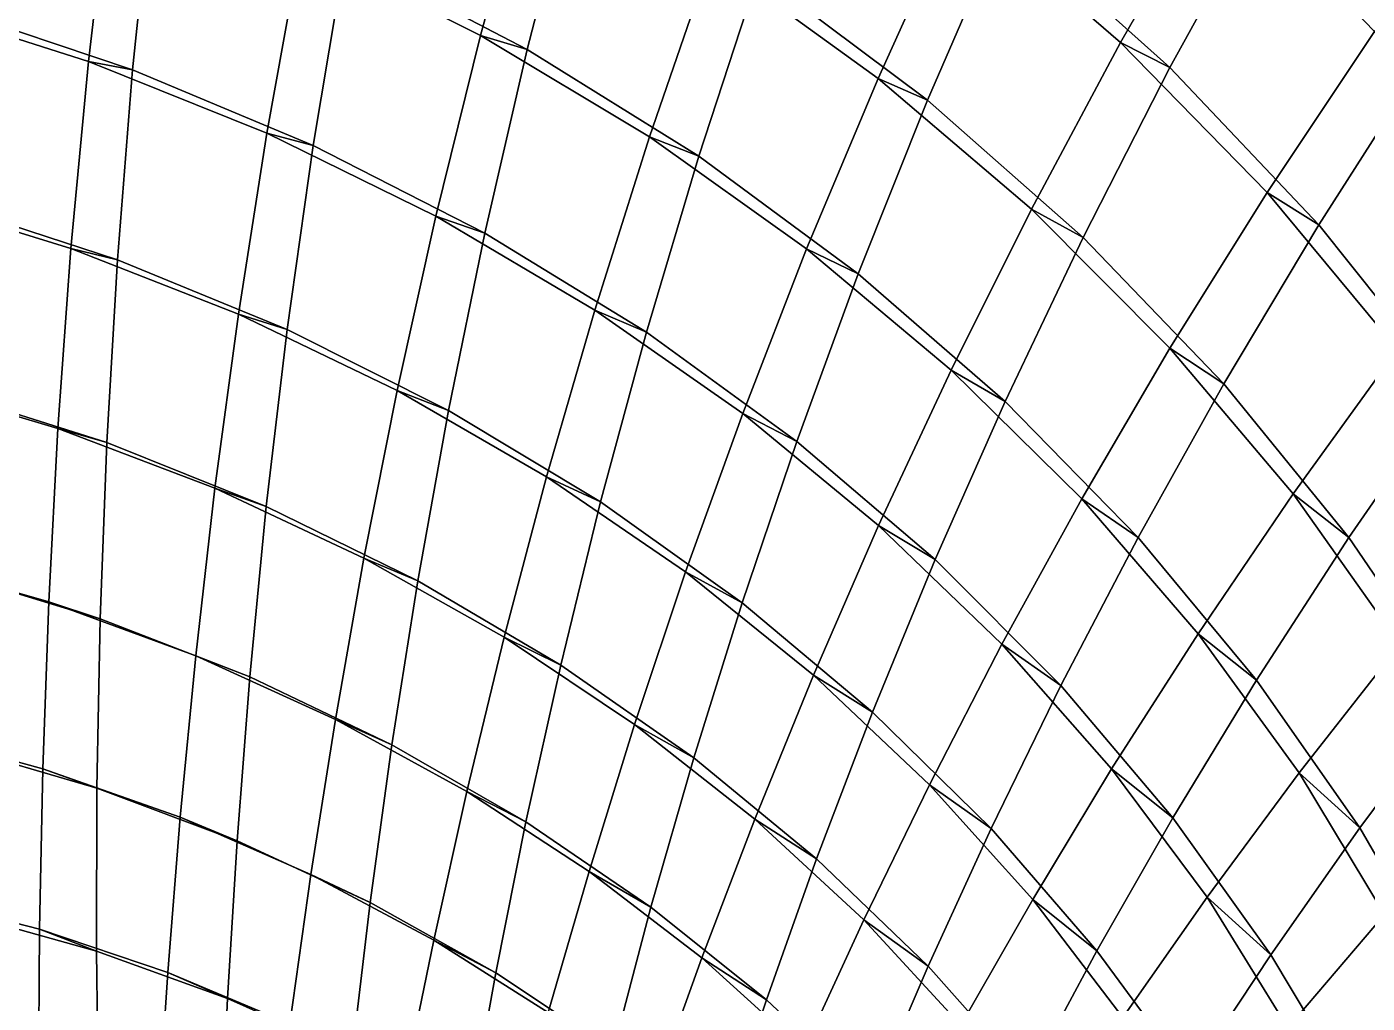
# Model space of a CAD drawing. Header units: metres. Extents: x -2184624 to 1125696, y -1900362 to 1900362.
# Drawn here: x -54499 to 217222, y 631854 to 829668 of the extents above; entities that cross this region are included whole.
import ezdxf

# ---------------------------------------------------------------- set-up
doc = ezdxf.new("R2010")
doc.units = ezdxf.units.M

msp = doc.modelspace()

# ---------------------------------------------------------------- linework, layer by layer
for points in [[(187193.25, 861360.3, 248304.06), (209291.06, 897346.5, 245506.97), (242681.73, 862300.44, 225214.53), (218729.4, 828711.9, 227336.9)], [(134257.88, 855001.5, 269866.75), (152285.5, 892007.8, 267928.22), (187193.25, 861360.3, 248304.06), (167197.86, 826484.56, 249672.64)], [(196835.47, 856980.2, 271343.7), (218580.22, 893712.5, 268896.03), (252290.02, 857163.56, 248792.5), (228727.31, 822837.6, 250519.56)], [(143876.25, 851247.5, 292409.25), (161533.66, 888964.3, 290781.84), (196835.47, 856980.2, 271343.7), (177236.36, 821402.3, 272361.2)], [(1023.708, 846212, 326230), (9172.783, 885703.8, 325805.2), (47873.05, 865939.1, 308321.22), (37464.145, 827934.56, 308345.12)], [(10023.531, 844318.9, 347724.3), (17763.43, 884464.7, 347521.8), (56957.24, 863754, 330231.03), (46963.87, 825097.94, 330005.38)], [(84248.234, 843703.94, 289886.47), (98375.37, 881368.4, 288877.2), (134257.88, 855001.5, 269866.75), (118075.44, 819218.25, 270399.4)], [(93812.16, 840459.94, 311970.16), (107547.945, 878803.6, 311238.94), (143876.25, 851247.5, 292409.25), (128103.16, 814792.1, 292628.6)], [(-79759.75, 834684.56, 359139.06), (-77550.23, 875132.9, 359496.16), (-37387.58, 861996.4, 343255.7), (-41987.18, 822656.8, 342572.66)], [(-71338.03, 833758.06, 380079.75), (-69568.9, 874831.5, 380615.47), (-28894.506, 860945.75, 364567.8), (-33054.727, 820979.56, 363684.53)], [(47873.05, 865939.1, 308321.22), (56957.24, 863754, 330231.03), (46963.87, 825097.94, 330005.38), (37464.145, 827934.56, 308345.12)], [(37464.145, 827934.56, 308345.12), (47873.05, 865939.1, 308321.22), (84248.234, 843703.94, 289886.47), (71719.58, 807346.9, 289517.72)], [(37464.145, 827934.56, 308345.12), (46963.87, 825097.94, 330005.38), (56957.24, 863754, 330231.03), (47873.05, 865939.1, 308321.22)], [(-37387.58, 861996.4, 343255.7), (-28894.506, 860945.75, 364567.8), (-33054.727, 820979.56, 363684.53), (-41987.18, 822656.8, 342572.66)], [(-41987.18, 822656.8, 342572.66), (-37387.58, 861996.4, 343255.7), (1023.708, 846212, 326230), (-5860.218, 808143.9, 325223.62)], [(-41987.18, 822656.8, 342572.66), (-33054.727, 820979.56, 363684.53), (-28894.506, 860945.75, 364567.8), (-37387.58, 861996.4, 343255.7)], [(46963.87, 825097.94, 330005.38), (56957.24, 863754, 330231.03), (93812.16, 840459.94, 311970.16), (81710.75, 803457.1, 311320.47)], [(187193.25, 861360.3, 248304.06), (196835.47, 856980.2, 271343.7), (177236.36, 821402.3, 272361.2), (167197.86, 826484.56, 249672.64)], [(167197.86, 826484.56, 249672.64), (187193.25, 861360.3, 248304.06), (218729.4, 828711.9, 227336.9), (196975.05, 796123.6, 228158.36)], [(167197.86, 826484.56, 249672.64), (177236.36, 821402.3, 272361.2), (196835.47, 856980.2, 271343.7), (187193.25, 861360.3, 248304.06)], [(187193.25, 861360.3, 248304.06), (196835.47, 856980.2, 271343.7), (228727.31, 822837.6, 250519.56), (218729.4, 828711.9, 227336.9)], [(218729.4, 828711.9, 227336.9), (228727.31, 822837.6, 250519.56), (196835.47, 856980.2, 271343.7), (187193.25, 861360.3, 248304.06)], [(-33054.727, 820979.56, 363684.53), (-28894.506, 860945.75, 364567.8), (10023.531, 844318.9, 347724.3), (3581.61, 805625.1, 346492.88)], [(177236.36, 821402.3, 272361.2), (196835.47, 856980.2, 271343.7), (228727.31, 822837.6, 250519.56), (207405.39, 789560.5, 250943.27)], [(134257.88, 855001.5, 269866.75), (143876.25, 851247.5, 292409.25), (128103.16, 814792.1, 292628.6), (118075.44, 819218.25, 270399.4)], [(118075.44, 819218.25, 270399.4), (134257.88, 855001.5, 269866.75), (167197.86, 826484.56, 249672.64), (149140.53, 792738.25, 249747.83)], [(118075.44, 819218.25, 270399.4), (128103.16, 814792.1, 292628.6), (143876.25, 851247.5, 292409.25), (134257.88, 855001.5, 269866.75)], [(134257.88, 855001.5, 269866.75), (143876.25, 851247.5, 292409.25), (177236.36, 821402.3, 272361.2), (167197.86, 826484.56, 249672.64)], [(167197.86, 826484.56, 249672.64), (177236.36, 821402.3, 272361.2), (143876.25, 851247.5, 292409.25), (134257.88, 855001.5, 269866.75)], [(128103.16, 814792.1, 292628.6), (143876.25, 851247.5, 292409.25), (177236.36, 821402.3, 272361.2), (159614.25, 786995.5, 272082.34)], [(1023.708, 846212, 326230), (10023.531, 844318.9, 347724.3), (3581.61, 805625.1, 346492.88), (-5860.218, 808143.9, 325223.62)], [(-5860.218, 808143.9, 325223.62), (1023.708, 846212, 326230), (37464.145, 827934.56, 308345.12), (28415.996, 791295.8, 307023)], [(-5860.218, 808143.9, 325223.62), (3581.61, 805625.1, 346492.88), (10023.531, 844318.9, 347724.3), (1023.708, 846212, 326230)], [(1023.708, 846212, 326230), (10023.531, 844318.9, 347724.3), (46963.87, 825097.94, 330005.38), (37464.145, 827934.56, 308345.12)], [(37464.145, 827934.56, 308345.12), (46963.87, 825097.94, 330005.38), (10023.531, 844318.9, 347724.3), (1023.708, 846212, 326230)], [(3581.61, 805625.1, 346492.88), (10023.531, 844318.9, 347724.3), (46963.87, 825097.94, 330005.38), (38364.63, 787837.44, 328429.94)], [(84248.234, 843703.94, 289886.47), (93812.16, 840459.94, 311970.16), (81710.75, 803457.1, 311320.47), (71719.58, 807346.9, 289517.72)], [(71719.58, 807346.9, 289517.72), (84248.234, 843703.94, 289886.47), (118075.44, 819218.25, 270399.4), (103582.71, 784663.25, 269654.78)], [(71719.58, 807346.9, 289517.72), (81710.75, 803457.1, 311320.47), (93812.16, 840459.94, 311970.16), (84248.234, 843703.94, 289886.47)], [(84248.234, 843703.94, 289886.47), (93812.16, 840459.94, 311970.16), (128103.16, 814792.1, 292628.6), (118075.44, 819218.25, 270399.4)], [(118075.44, 819218.25, 270399.4), (128103.16, 814792.1, 292628.6), (93812.16, 840459.94, 311970.16), (84248.234, 843703.94, 289886.47)], [(81710.75, 803457.1, 311320.47), (93812.16, 840459.94, 311970.16), (128103.16, 814792.1, 292628.6), (114055.6, 779601.1, 291566.97)], [(-81027.64, 795719.1, 357317.25), (-79759.75, 834684.56, 359139.06), (-41987.18, 822656.8, 342572.66), (-45548.61, 784762, 340499.16)], [(-79759.75, 834684.56, 359139.06), (-71338.03, 833758.06, 380079.75), (-33054.727, 820979.56, 363684.53), (-41987.18, 822656.8, 342572.66)], [(-41987.18, 822656.8, 342572.66), (-33054.727, 820979.56, 363684.53), (-71338.03, 833758.06, 380079.75), (-79759.75, 834684.56, 359139.06)], [(-72135.36, 794192, 378076.56), (-71338.03, 833758.06, 380079.75), (-33054.727, 820979.56, 363684.53), (-36145.773, 782483.4, 361406.84)], [(37464.145, 827934.56, 308345.12), (46963.87, 825097.94, 330005.38), (38364.63, 787837.44, 328429.94), (28415.996, 791295.8, 307023)], [(28415.996, 791295.8, 307023), (37464.145, 827934.56, 308345.12), (71719.58, 807346.9, 289517.72), (60641.652, 772290.2, 287894.44)], [(28415.996, 791295.8, 307023), (38364.63, 787837.44, 328429.94), (46963.87, 825097.94, 330005.38), (37464.145, 827934.56, 308345.12)], [(37464.145, 827934.56, 308345.12), (46963.87, 825097.94, 330005.38), (81710.75, 803457.1, 311320.47), (71719.58, 807346.9, 289517.72)], [(71719.58, 807346.9, 289517.72), (81710.75, 803457.1, 311320.47), (46963.87, 825097.94, 330005.38), (37464.145, 827934.56, 308345.12)], [(167197.86, 826484.56, 249672.64), (177236.36, 821402.3, 272361.2), (159614.25, 786995.5, 272082.34), (149140.53, 792738.25, 249747.83)], [(149140.53, 792738.25, 249747.83), (167197.86, 826484.56, 249672.64), (196975.05, 796123.6, 228158.36), (177243.44, 764560.2, 227809)], [(149140.53, 792738.25, 249747.83), (159614.25, 786995.5, 272082.34), (177236.36, 821402.3, 272361.2), (167197.86, 826484.56, 249672.64)], [(167197.86, 826484.56, 249672.64), (177236.36, 821402.3, 272361.2), (207405.39, 789560.5, 250943.27), (196975.05, 796123.6, 228158.36)], [(196975.05, 796123.6, 228158.36), (207405.39, 789560.5, 250943.27), (177236.36, 821402.3, 272361.2), (167197.86, 826484.56, 249672.64)], [(218729.4, 828711.9, 227336.9), (228727.31, 822837.6, 250519.56), (207405.39, 789560.5, 250943.27), (196975.05, 796123.6, 228158.36)], [(196975.05, 796123.6, 228158.36), (218729.4, 828711.9, 227336.9), (246667.86, 794428.25, 204861.42), (223386.7, 764272.4, 205175.83)], [(196975.05, 796123.6, 228158.36), (207405.39, 789560.5, 250943.27), (228727.31, 822837.6, 250519.56), (218729.4, 828711.9, 227336.9)], [(38364.63, 787837.44, 328429.94), (46963.87, 825097.94, 330005.38), (81710.75, 803457.1, 311320.47), (71093.52, 767786.3, 309411.56)], [(-41987.18, 822656.8, 342572.66), (-33054.727, 820979.56, 363684.53), (-36145.773, 782483.4, 361406.84), (-45548.61, 784762, 340499.16)], [(-45548.61, 784762, 340499.16), (-41987.18, 822656.8, 342572.66), (-5860.218, 808143.9, 325223.62), (-11612.436, 771475.2, 322905.56)], [(-45548.61, 784762, 340499.16), (-36145.773, 782483.4, 361406.84), (-33054.727, 820979.56, 363684.53), (-41987.18, 822656.8, 342572.66)], [(-41987.18, 822656.8, 342572.66), (-33054.727, 820979.56, 363684.53), (3581.61, 805625.1, 346492.88), (-5860.218, 808143.9, 325223.62)], [(-5860.218, 808143.9, 325223.62), (3581.61, 805625.1, 346492.88), (-33054.727, 820979.56, 363684.53), (-41987.18, 822656.8, 342572.66)], [(-36145.773, 782483.4, 361406.84), (-33054.727, 820979.56, 363684.53), (3581.61, 805625.1, 346492.88), (-1697.051, 768357.2, 343944.8)], [(159614.25, 786995.5, 272082.34), (177236.36, 821402.3, 272361.2), (207405.39, 789560.5, 250943.27), (188144.06, 757353.94, 250192.97)], [(207405.39, 789560.5, 250943.27), (228727.31, 822837.6, 250519.56), (256979.45, 786885.9, 228124.67), (234178.73, 756060.6, 227987.3)], [(118075.44, 819218.25, 270399.4), (128103.16, 814792.1, 292628.6), (114055.6, 779601.1, 291566.97), (103582.71, 784663.25, 269654.78)], [(103582.71, 784663.25, 269654.78), (118075.44, 819218.25, 270399.4), (149140.53, 792738.25, 249747.83), (132857.36, 760131.3, 248654.89)], [(103582.71, 784663.25, 269654.78), (114055.6, 779601.1, 291566.97), (128103.16, 814792.1, 292628.6), (118075.44, 819218.25, 270399.4)], [(118075.44, 819218.25, 270399.4), (128103.16, 814792.1, 292628.6), (159614.25, 786995.5, 272082.34), (149140.53, 792738.25, 249747.83)], [(149140.53, 792738.25, 249747.83), (159614.25, 786995.5, 272082.34), (128103.16, 814792.1, 292628.6), (118075.44, 819218.25, 270399.4)], [(114055.6, 779601.1, 291566.97), (128103.16, 814792.1, 292628.6), (159614.25, 786995.5, 272082.34), (143801.3, 753767.44, 270631.22)], [(-5860.218, 808143.9, 325223.62), (3581.61, 805625.1, 346492.88), (-1697.051, 768357.2, 343944.8), (-11612.436, 771475.2, 322905.56)], [(-11612.436, 771475.2, 322905.56), (-5860.218, 808143.9, 325223.62), (28415.996, 791295.8, 307023), (20588.715, 756003.7, 304473.16)], [(-11612.436, 771475.2, 322905.56), (-1697.051, 768357.2, 343944.8), (3581.61, 805625.1, 346492.88), (-5860.218, 808143.9, 325223.62)], [(-5860.218, 808143.9, 325223.62), (3581.61, 805625.1, 346492.88), (38364.63, 787837.44, 328429.94), (28415.996, 791295.8, 307023)], [(28415.996, 791295.8, 307023), (38364.63, 787837.44, 328429.94), (3581.61, 805625.1, 346492.88), (-5860.218, 808143.9, 325223.62)], [(71719.58, 807346.9, 289517.72), (81710.75, 803457.1, 311320.47), (71093.52, 767786.3, 309411.56), (60641.652, 772290.2, 287894.44)], [(60641.652, 772290.2, 287894.44), (71719.58, 807346.9, 289517.72), (103582.71, 784663.25, 269654.78), (90625.695, 751334.06, 267753.7)], [(60641.652, 772290.2, 287894.44), (71093.52, 767786.3, 309411.56), (81710.75, 803457.1, 311320.47), (71719.58, 807346.9, 289517.72)], [(71719.58, 807346.9, 289517.72), (81710.75, 803457.1, 311320.47), (114055.6, 779601.1, 291566.97), (103582.71, 784663.25, 269654.78)], [(103582.71, 784663.25, 269654.78), (114055.6, 779601.1, 291566.97), (81710.75, 803457.1, 311320.47), (71719.58, 807346.9, 289517.72)], [(-1697.051, 768357.2, 343944.8), (3581.61, 805625.1, 346492.88), (38364.63, 787837.44, 328429.94), (31017.922, 751951.7, 325620.84)], [(71093.52, 767786.3, 309411.56), (81710.75, 803457.1, 311320.47), (114055.6, 779601.1, 291566.97), (101576.664, 745670.06, 289343.62)], [(-81474.86, 758197.44, 354145.2), (-81027.64, 795719.1, 357317.25), (-45548.61, 784762, 340499.16), (-48198.562, 748276.94, 337149.5)], [(-81027.64, 795719.1, 357317.25), (-72135.36, 794192, 378076.56), (-36145.773, 782483.4, 361406.84), (-45548.61, 784762, 340499.16)], [(-45548.61, 784762, 340499.16), (-36145.773, 782483.4, 361406.84), (-72135.36, 794192, 378076.56), (-81027.64, 795719.1, 357317.25)], [(-72082.266, 756092.2, 374717.88), (-72135.36, 794192, 378076.56), (-36145.773, 782483.4, 361406.84), (-38295.086, 745420.7, 357846.7)], [(196975.05, 796123.6, 228158.36), (207405.39, 789560.5, 250943.27), (188144.06, 757353.94, 250192.97), (177243.44, 764560.2, 227809)], [(177243.44, 764560.2, 227809), (196975.05, 796123.6, 228158.36), (223386.7, 764272.4, 205175.83), (202201.45, 735024.3, 204452.48)], [(177243.44, 764560.2, 227809), (188144.06, 757353.94, 250192.97), (207405.39, 789560.5, 250943.27), (196975.05, 796123.6, 228158.36)], [(196975.05, 796123.6, 228158.36), (207405.39, 789560.5, 250943.27), (234178.73, 756060.6, 227987.3), (223386.7, 764272.4, 205175.83)], [(223386.7, 764272.4, 205175.83), (234178.73, 756060.6, 227987.3), (207405.39, 789560.5, 250943.27), (196975.05, 796123.6, 228158.36)], [(28415.996, 791295.8, 307023), (38364.63, 787837.44, 328429.94), (31017.922, 751951.7, 325620.84), (20588.715, 756003.7, 304473.16)], [(20588.715, 756003.7, 304473.16), (28415.996, 791295.8, 307023), (60641.652, 772290.2, 287894.44), (50869.72, 738518.9, 285132.84)], [(20588.715, 756003.7, 304473.16), (31017.922, 751951.7, 325620.84), (38364.63, 787837.44, 328429.94), (28415.996, 791295.8, 307023)], [(28415.996, 791295.8, 307023), (38364.63, 787837.44, 328429.94), (71093.52, 767786.3, 309411.56), (60641.652, 772290.2, 287894.44)], [(60641.652, 772290.2, 287894.44), (71093.52, 767786.3, 309411.56), (38364.63, 787837.44, 328429.94), (28415.996, 791295.8, 307023)], [(149140.53, 792738.25, 249747.83), (159614.25, 786995.5, 272082.34), (143801.3, 753767.44, 270631.22), (132857.36, 760131.3, 248654.89)], [(132857.36, 760131.3, 248654.89), (149140.53, 792738.25, 249747.83), (177243.44, 764560.2, 227809), (159361.02, 734036.25, 226409.27)], [(132857.36, 760131.3, 248654.89), (143801.3, 753767.44, 270631.22), (159614.25, 786995.5, 272082.34), (149140.53, 792738.25, 249747.83)], [(149140.53, 792738.25, 249747.83), (159614.25, 786995.5, 272082.34), (188144.06, 757353.94, 250192.97), (177243.44, 764560.2, 227809)], [(177243.44, 764560.2, 227809), (188144.06, 757353.94, 250192.97), (159614.25, 786995.5, 272082.34), (149140.53, 792738.25, 249747.83)], [(188144.06, 757353.94, 250192.97), (207405.39, 789560.5, 250943.27), (234178.73, 756060.6, 227987.3), (213509.36, 726194.56, 226809.61)], [(31017.922, 751951.7, 325620.84), (38364.63, 787837.44, 328429.94), (71093.52, 767786.3, 309411.56), (61813.547, 733431, 306357.78)], [(143801.3, 753767.44, 270631.22), (159614.25, 786995.5, 272082.34), (188144.06, 757353.94, 250192.97), (170765.17, 726230.4, 248388.36)], [(-45548.61, 784762, 340499.16), (-36145.773, 782483.4, 361406.84), (-38295.086, 745420.7, 357846.7), (-48198.562, 748276.94, 337149.5)], [(-48198.562, 748276.94, 337149.5), (-45548.61, 784762, 340499.16), (-11612.436, 771475.2, 322905.56), (-16365.514, 736174.8, 319389.2)], [(-48198.562, 748276.94, 337149.5), (-38295.086, 745420.7, 357846.7), (-36145.773, 782483.4, 361406.84), (-45548.61, 784762, 340499.16)], [(-45548.61, 784762, 340499.16), (-36145.773, 782483.4, 361406.84), (-1697.051, 768357.2, 343944.8), (-11612.436, 771475.2, 322905.56)], [(-11612.436, 771475.2, 322905.56), (-1697.051, 768357.2, 343944.8), (-36145.773, 782483.4, 361406.84), (-45548.61, 784762, 340499.16)], [(103582.71, 784663.25, 269654.78), (114055.6, 779601.1, 291566.97), (101576.664, 745670.06, 289343.62), (90625.695, 751334.06, 267753.7)], [(90625.695, 751334.06, 267753.7), (103582.71, 784663.25, 269654.78), (132857.36, 760131.3, 248654.89), (118186.84, 728665.7, 246510.73)], [(90625.695, 751334.06, 267753.7), (101576.664, 745670.06, 289343.62), (114055.6, 779601.1, 291566.97), (103582.71, 784663.25, 269654.78)], [(103582.71, 784663.25, 269654.78), (114055.6, 779601.1, 291566.97), (143801.3, 753767.44, 270631.22), (132857.36, 760131.3, 248654.89)], [(132857.36, 760131.3, 248654.89), (143801.3, 753767.44, 270631.22), (114055.6, 779601.1, 291566.97), (103582.71, 784663.25, 269654.78)], [(-38295.086, 745420.7, 357846.7), (-36145.773, 782483.4, 361406.84), (-1697.051, 768357.2, 343944.8), (-5946.168, 732482.7, 340191.2)], [(101576.664, 745670.06, 289343.62), (114055.6, 779601.1, 291566.97), (143801.3, 753767.44, 270631.22), (129632.59, 721718.06, 268123.47)], [(60641.652, 772290.2, 287894.44), (71093.52, 767786.3, 309411.56), (61813.547, 733431, 306357.78), (50869.72, 738518.9, 285132.84)], [(50869.72, 738518.9, 285132.84), (60641.652, 772290.2, 287894.44), (90625.695, 751334.06, 267753.7), (79052.68, 719219.56, 264809.9)], [(50869.72, 738518.9, 285132.84), (61813.547, 733431, 306357.78), (71093.52, 767786.3, 309411.56), (60641.652, 772290.2, 287894.44)], [(60641.652, 772290.2, 287894.44), (71093.52, 767786.3, 309411.56), (101576.664, 745670.06, 289343.62), (90625.695, 751334.06, 267753.7)], [(90625.695, 751334.06, 267753.7), (101576.664, 745670.06, 289343.62), (71093.52, 767786.3, 309411.56), (60641.652, 772290.2, 287894.44)], [(-11612.436, 771475.2, 322905.56), (-1697.051, 768357.2, 343944.8), (-5946.168, 732482.7, 340191.2), (-16365.514, 736174.8, 319389.2)], [(-16365.514, 736174.8, 319389.2), (-11612.436, 771475.2, 322905.56), (20588.715, 756003.7, 304473.16), (13845.128, 722031.3, 300807.75)], [(-16365.514, 736174.8, 319389.2), (-5946.168, 732482.7, 340191.2), (-1697.051, 768357.2, 343944.8), (-11612.436, 771475.2, 322905.56)], [(-11612.436, 771475.2, 322905.56), (-1697.051, 768357.2, 343944.8), (31017.922, 751951.7, 325620.84), (20588.715, 756003.7, 304473.16)], [(20588.715, 756003.7, 304473.16), (31017.922, 751951.7, 325620.84), (-1697.051, 768357.2, 343944.8), (-11612.436, 771475.2, 322905.56)], [(-5946.168, 732482.7, 340191.2), (-1697.051, 768357.2, 343944.8), (31017.922, 751951.7, 325620.84), (24785.02, 717412.44, 321688.2)], [(61813.547, 733431, 306357.78), (71093.52, 767786.3, 309411.56), (101576.664, 745670.06, 289343.62), (90511.93, 712986.44, 286070.72)], [(177243.44, 764560.2, 227809), (188144.06, 757353.94, 250192.97), (170765.17, 726230.4, 248388.36), (159361.02, 734036.25, 226409.27)], [(159361.02, 734036.25, 226409.27), (177243.44, 764560.2, 227809), (202201.45, 735024.3, 204452.48), (182929.28, 706703.7, 202805.22)], [(159361.02, 734036.25, 226409.27), (170765.17, 726230.4, 248388.36), (188144.06, 757353.94, 250192.97), (177243.44, 764560.2, 227809)], [(177243.44, 764560.2, 227809), (188144.06, 757353.94, 250192.97), (213509.36, 726194.56, 226809.61), (202201.45, 735024.3, 204452.48)], [(202201.45, 735024.3, 204452.48), (213509.36, 726194.56, 226809.61), (188144.06, 757353.94, 250192.97), (177243.44, 764560.2, 227809)], [(223386.7, 764272.4, 205175.83), (234178.73, 756060.6, 227987.3), (213509.36, 726194.56, 226809.61), (202201.45, 735024.3, 204452.48)], [(202201.45, 735024.3, 204452.48), (223386.7, 764272.4, 205175.83), (246253.25, 731338.94, 180568.19), (223855.45, 704519.6, 179544.08)], [(202201.45, 735024.3, 204452.48), (213509.36, 726194.56, 226809.61), (234178.73, 756060.6, 227987.3), (223386.7, 764272.4, 205175.83)], [(-81222.445, 722072.7, 349732), (-81474.86, 758197.44, 354145.2), (-48198.562, 748276.94, 337149.5), (-50062.805, 713159, 332632.03)], [(-81474.86, 758197.44, 354145.2), (-72082.266, 756092.2, 374717.88), (-38295.086, 745420.7, 357846.7), (-48198.562, 748276.94, 337149.5)], [(-48198.562, 748276.94, 337149.5), (-38295.086, 745420.7, 357846.7), (-72082.266, 756092.2, 374717.88), (-81474.86, 758197.44, 354145.2)], [(132857.36, 760131.3, 248654.89), (143801.3, 753767.44, 270631.22), (129632.59, 721718.06, 268123.47), (118186.84, 728665.7, 246510.73)], [(118186.84, 728665.7, 246510.73), (132857.36, 760131.3, 248654.89), (159361.02, 734036.25, 226409.27), (143159.44, 704558.75, 224071.17)], [(118186.84, 728665.7, 246510.73), (129632.59, 721718.06, 268123.47), (143801.3, 753767.44, 270631.22), (132857.36, 760131.3, 248654.89)], [(132857.36, 760131.3, 248654.89), (143801.3, 753767.44, 270631.22), (170765.17, 726230.4, 248388.36), (159361.02, 734036.25, 226409.27)], [(159361.02, 734036.25, 226409.27), (170765.17, 726230.4, 248388.36), (143801.3, 753767.44, 270631.22), (132857.36, 760131.3, 248654.89)], [(-71300.01, 719410.7, 370110.2), (-72082.266, 756092.2, 374717.88), (-38295.086, 745420.7, 357846.7), (-39629.047, 709747.6, 353109.9)], [(20588.715, 756003.7, 304473.16), (31017.922, 751951.7, 325620.84), (24785.02, 717412.44, 321688.2), (13845.128, 722031.3, 300807.75)], [(13845.128, 722031.3, 300807.75), (20588.715, 756003.7, 304473.16), (50869.72, 738518.9, 285132.84), (42260.457, 706010.06, 281343.34)], [(13845.128, 722031.3, 300807.75), (24785.02, 717412.44, 321688.2), (31017.922, 751951.7, 325620.84), (20588.715, 756003.7, 304473.16)], [(20588.715, 756003.7, 304473.16), (31017.922, 751951.7, 325620.84), (61813.547, 733431, 306357.78), (50869.72, 738518.9, 285132.84)], [(50869.72, 738518.9, 285132.84), (61813.547, 733431, 306357.78), (31017.922, 751951.7, 325620.84), (20588.715, 756003.7, 304473.16)], [(170765.17, 726230.4, 248388.36), (188144.06, 757353.94, 250192.97), (213509.36, 726194.56, 226809.61), (194783.38, 697304.8, 224705.19)], [(213509.36, 726194.56, 226809.61), (234178.73, 756060.6, 227987.3), (257375.72, 721295.06, 203309.69), (235551.58, 693893.25, 201771.33)], [(129632.59, 721718.06, 268123.47), (143801.3, 753767.44, 270631.22), (170765.17, 726230.4, 248388.36), (155096.25, 696194.9, 245640.67)], [(24785.02, 717412.44, 321688.2), (31017.922, 751951.7, 325620.84), (61813.547, 733431, 306357.78), (53725.527, 700367.06, 302267.66)], [(90625.695, 751334.06, 267753.7), (101576.664, 745670.06, 289343.62), (90511.93, 712986.44, 286070.72), (79052.68, 719219.56, 264809.9)], [(79052.68, 719219.56, 264809.9), (90625.695, 751334.06, 267753.7), (118186.84, 728665.7, 246510.73), (104971.97, 698334.75, 243425.5)], [(79052.68, 719219.56, 264809.9), (90511.93, 712986.44, 286070.72), (101576.664, 745670.06, 289343.62), (90625.695, 751334.06, 267753.7)], [(90625.695, 751334.06, 267753.7), (101576.664, 745670.06, 289343.62), (129632.59, 721718.06, 268123.47), (118186.84, 728665.7, 246510.73)], [(118186.84, 728665.7, 246510.73), (129632.59, 721718.06, 268123.47), (101576.664, 745670.06, 289343.62), (90625.695, 751334.06, 267753.7)], [(-48198.562, 748276.94, 337149.5), (-38295.086, 745420.7, 357846.7), (-39629.047, 709747.6, 353109.9), (-50062.805, 713159, 332632.03)], [(-50062.805, 713159, 332632.03), (-48198.562, 748276.94, 337149.5), (-16365.514, 736174.8, 319389.2), (-20249.617, 702205.3, 314782.78)], [(-50062.805, 713159, 332632.03), (-39629.047, 709747.6, 353109.9), (-38295.086, 745420.7, 357846.7), (-48198.562, 748276.94, 337149.5)], [(-48198.562, 748276.94, 337149.5), (-38295.086, 745420.7, 357846.7), (-5946.168, 732482.7, 340191.2), (-16365.514, 736174.8, 319389.2)], [(-16365.514, 736174.8, 319389.2), (-5946.168, 732482.7, 340191.2), (-38295.086, 745420.7, 357846.7), (-48198.562, 748276.94, 337149.5)], [(-39629.047, 709747.6, 353109.9), (-38295.086, 745420.7, 357846.7), (-5946.168, 732482.7, 340191.2), (-9296.907, 697963.06, 335337.9)], [(90511.93, 712986.44, 286070.72), (101576.664, 745670.06, 289343.62), (129632.59, 721718.06, 268123.47), (116947.86, 690839.4, 264668.1)], [(50869.72, 738518.9, 285132.84), (61813.547, 733431, 306357.78), (53725.527, 700367.06, 302267.66), (42260.457, 706010.06, 281343.34)], [(42260.457, 706010.06, 281343.34), (50869.72, 738518.9, 285132.84), (79052.68, 719219.56, 264809.9), (68716.695, 688301.3, 260930.61)], [(42260.457, 706010.06, 281343.34), (53725.527, 700367.06, 302267.66), (61813.547, 733431, 306357.78), (50869.72, 738518.9, 285132.84)], [(50869.72, 738518.9, 285132.84), (61813.547, 733431, 306357.78), (90511.93, 712986.44, 286070.72), (79052.68, 719219.56, 264809.9)], [(79052.68, 719219.56, 264809.9), (90511.93, 712986.44, 286070.72), (61813.547, 733431, 306357.78), (50869.72, 738518.9, 285132.84)], [(-16365.514, 736174.8, 319389.2), (-5946.168, 732482.7, 340191.2), (-9296.907, 697963.06, 335337.9), (-20249.617, 702205.3, 314782.78)], [(-20249.617, 702205.3, 314782.78), (-16365.514, 736174.8, 319389.2), (13845.128, 722031.3, 300807.75), (8050.074, 689344.6, 296133.5)], [(-20249.617, 702205.3, 314782.78), (-9296.907, 697963.06, 335337.9), (-5946.168, 732482.7, 340191.2), (-16365.514, 736174.8, 319389.2)], [(-16365.514, 736174.8, 319389.2), (-5946.168, 732482.7, 340191.2), (24785.02, 717412.44, 321688.2), (13845.128, 722031.3, 300807.75)], [(13845.128, 722031.3, 300807.75), (24785.02, 717412.44, 321688.2), (-5946.168, 732482.7, 340191.2), (-16365.514, 736174.8, 319389.2)], [(159361.02, 734036.25, 226409.27), (170765.17, 726230.4, 248388.36), (155096.25, 696194.9, 245640.67), (143159.44, 704558.75, 224071.17)], [(143159.44, 704558.75, 224071.17), (159361.02, 734036.25, 226409.27), (182929.28, 706703.7, 202805.22), (165394.38, 679321.4, 200339.16)], [(143159.44, 704558.75, 224071.17), (155096.25, 696194.9, 245640.67), (170765.17, 726230.4, 248388.36), (159361.02, 734036.25, 226409.27)], [(159361.02, 734036.25, 226409.27), (170765.17, 726230.4, 248388.36), (194783.38, 697304.8, 224705.19), (182929.28, 706703.7, 202805.22)], [(182929.28, 706703.7, 202805.22), (194783.38, 697304.8, 224705.19), (170765.17, 726230.4, 248388.36), (159361.02, 734036.25, 226409.27)], [(202201.45, 735024.3, 204452.48), (213509.36, 726194.56, 226809.61), (194783.38, 697304.8, 224705.19), (182929.28, 706703.7, 202805.22)], [(182929.28, 706703.7, 202805.22), (202201.45, 735024.3, 204452.48), (223855.45, 704519.6, 179544.08), (203419.94, 678501.44, 177729.95)], [(182929.28, 706703.7, 202805.22), (194783.38, 697304.8, 224705.19), (213509.36, 726194.56, 226809.61), (202201.45, 735024.3, 204452.48)], [(202201.45, 735024.3, 204452.48), (213509.36, 726194.56, 226809.61), (235551.58, 693893.25, 201771.33), (223855.45, 704519.6, 179544.08)], [(223855.45, 704519.6, 179544.08), (235551.58, 693893.25, 201771.33), (213509.36, 726194.56, 226809.61), (202201.45, 735024.3, 204452.48)], [(-9296.907, 697963.06, 335337.9), (-5946.168, 732482.7, 340191.2), (24785.02, 717412.44, 321688.2), (19529.338, 684184.75, 316736.56)], [(53725.527, 700367.06, 302267.66), (61813.547, 733431, 306357.78), (90511.93, 712986.44, 286070.72), (80711.945, 681530.56, 281853.88)], [(118186.84, 728665.7, 246510.73), (129632.59, 721718.06, 268123.47), (116947.86, 690839.4, 264668.1), (104971.97, 698334.75, 243425.5)], [(104971.97, 698334.75, 243425.5), (118186.84, 728665.7, 246510.73), (143159.44, 704558.75, 224071.17), (128475.805, 676123.6, 220898.92)], [(104971.97, 698334.75, 243425.5), (116947.86, 690839.4, 264668.1), (129632.59, 721718.06, 268123.47), (118186.84, 728665.7, 246510.73)], [(118186.84, 728665.7, 246510.73), (129632.59, 721718.06, 268123.47), (155096.25, 696194.9, 245640.67), (143159.44, 704558.75, 224071.17)], [(143159.44, 704558.75, 224071.17), (155096.25, 696194.9, 245640.67), (129632.59, 721718.06, 268123.47), (118186.84, 728665.7, 246510.73)], [(155096.25, 696194.9, 245640.67), (170765.17, 726230.4, 248388.36), (194783.38, 697304.8, 224705.19), (177820.12, 669399.9, 221778.97)], [(194783.38, 697304.8, 224705.19), (213509.36, 726194.56, 226809.61), (235551.58, 693893.25, 201771.33), (215715.4, 667347.8, 199442.61)], [(-80389.06, 687292.75, 344181.62), (-81222.445, 722072.7, 349732), (-50062.805, 713159, 332632.03), (-51264.566, 679359.8, 327051.03)], [(-81222.445, 722072.7, 349732), (-71300.01, 719410.7, 370110.2), (-39629.047, 709747.6, 353109.9), (-50062.805, 713159, 332632.03)], [(-50062.805, 713159, 332632.03), (-39629.047, 709747.6, 353109.9), (-71300.01, 719410.7, 370110.2), (-81222.445, 722072.7, 349732)], [(13845.128, 722031.3, 300807.75), (24785.02, 717412.44, 321688.2), (19529.338, 684184.75, 316736.56), (8050.074, 689344.6, 296133.5)], [(8050.074, 689344.6, 296133.5), (13845.128, 722031.3, 300807.75), (42260.457, 706010.06, 281343.34), (34675.855, 674733.4, 276630.4)], [(8050.074, 689344.6, 296133.5), (19529.338, 684184.75, 316736.56), (24785.02, 717412.44, 321688.2), (13845.128, 722031.3, 300807.75)], [(13845.128, 722031.3, 300807.75), (24785.02, 717412.44, 321688.2), (53725.527, 700367.06, 302267.66), (42260.457, 706010.06, 281343.34)], [(42260.457, 706010.06, 281343.34), (53725.527, 700367.06, 302267.66), (24785.02, 717412.44, 321688.2), (13845.128, 722031.3, 300807.75)], [(116947.86, 690839.4, 264668.1), (129632.59, 721718.06, 268123.47), (155096.25, 696194.9, 245640.67), (140970.77, 667241.6, 242053.36)], [(-69907.36, 684094.4, 364354.62), (-71300.01, 719410.7, 370110.2), (-39629.047, 709747.6, 353109.9), (-40271.355, 675415.2, 347298.16)], [(19529.338, 684184.75, 316736.56), (24785.02, 717412.44, 321688.2), (53725.527, 700367.06, 302267.66), (46689.55, 668563.4, 297243.78)], [(79052.68, 719219.56, 264809.9), (90511.93, 712986.44, 286070.72), (80711.945, 681530.56, 281853.88), (68716.695, 688301.3, 260930.61)], [(68716.695, 688301.3, 260930.61), (79052.68, 719219.56, 264809.9), (104971.97, 698334.75, 243425.5), (93061.16, 669122.9, 239502.03)], [(68716.695, 688301.3, 260930.61), (80711.945, 681530.56, 281853.88), (90511.93, 712986.44, 286070.72), (79052.68, 719219.56, 264809.9)], [(79052.68, 719219.56, 264809.9), (90511.93, 712986.44, 286070.72), (116947.86, 690839.4, 264668.1), (104971.97, 698334.75, 243425.5)], [(104971.97, 698334.75, 243425.5), (116947.86, 690839.4, 264668.1), (90511.93, 712986.44, 286070.72), (79052.68, 719219.56, 264809.9)], [(-50062.805, 713159, 332632.03), (-39629.047, 709747.6, 353109.9), (-40271.355, 675415.2, 347298.16), (-51264.566, 679359.8, 327051.03)], [(-51264.566, 679359.8, 327051.03), (-50062.805, 713159, 332632.03), (-20249.617, 702205.3, 314782.78), (-23391.908, 669521.1, 309189.28)], [(-51264.566, 679359.8, 327051.03), (-40271.355, 675415.2, 347298.16), (-39629.047, 709747.6, 353109.9), (-50062.805, 713159, 332632.03)], [(-50062.805, 713159, 332632.03), (-39629.047, 709747.6, 353109.9), (-9296.907, 697963.06, 335337.9), (-20249.617, 702205.3, 314782.78)], [(-20249.617, 702205.3, 314782.78), (-9296.907, 697963.06, 335337.9), (-39629.047, 709747.6, 353109.9), (-50062.805, 713159, 332632.03)], [(80711.945, 681530.56, 281853.88), (90511.93, 712986.44, 286070.72), (116947.86, 690839.4, 264668.1), (105592.5, 661114.4, 260366.81)], [(-40271.355, 675415.2, 347298.16), (-39629.047, 709747.6, 353109.9), (-9296.907, 697963.06, 335337.9), (-11877.299, 664752.25, 329485.53)], [(182929.28, 706703.7, 202805.22), (194783.38, 697304.8, 224705.19), (177820.12, 669399.9, 221778.97), (165394.38, 679321.4, 200339.16)], [(165394.38, 679321.4, 200339.16), (182929.28, 706703.7, 202805.22), (203419.94, 678501.44, 177729.95), (184764.78, 653300.1, 175221.92)], [(165394.38, 679321.4, 200339.16), (177820.12, 669399.9, 221778.97), (194783.38, 697304.8, 224705.19), (182929.28, 706703.7, 202805.22)], [(182929.28, 706703.7, 202805.22), (194783.38, 697304.8, 224705.19), (215715.4, 667347.8, 199442.61), (203419.94, 678501.44, 177729.95)], [(203419.94, 678501.44, 177729.95), (215715.4, 667347.8, 199442.61), (194783.38, 697304.8, 224705.19), (182929.28, 706703.7, 202805.22)], [(42260.457, 706010.06, 281343.34), (53725.527, 700367.06, 302267.66), (46689.55, 668563.4, 297243.78), (34675.855, 674733.4, 276630.4)], [(34675.855, 674733.4, 276630.4), (42260.457, 706010.06, 281343.34), (68716.695, 688301.3, 260930.61), (59475.844, 658552.56, 256217.34)], [(34675.855, 674733.4, 276630.4), (46689.55, 668563.4, 297243.78), (53725.527, 700367.06, 302267.66), (42260.457, 706010.06, 281343.34)], [(42260.457, 706010.06, 281343.34), (53725.527, 700367.06, 302267.66), (80711.945, 681530.56, 281853.88), (68716.695, 688301.3, 260930.61)], [(68716.695, 688301.3, 260930.61), (80711.945, 681530.56, 281853.88), (53725.527, 700367.06, 302267.66), (42260.457, 706010.06, 281343.34)], [(143159.44, 704558.75, 224071.17), (155096.25, 696194.9, 245640.67), (140970.77, 667241.6, 242053.36), (128475.805, 676123.6, 220898.92)], [(128475.805, 676123.6, 220898.92), (143159.44, 704558.75, 224071.17), (165394.38, 679321.4, 200339.16), (149429.42, 652878.06, 197151.16)], [(128475.805, 676123.6, 220898.92), (140970.77, 667241.6, 242053.36), (155096.25, 696194.9, 245640.67), (143159.44, 704558.75, 224071.17)], [(143159.44, 704558.75, 224071.17), (155096.25, 696194.9, 245640.67), (177820.12, 669399.9, 221778.97), (165394.38, 679321.4, 200339.16)], [(165394.38, 679321.4, 200339.16), (177820.12, 669399.9, 221778.97), (155096.25, 696194.9, 245640.67), (143159.44, 704558.75, 224071.17)], [(223855.45, 704519.6, 179544.08), (235551.58, 693893.25, 201771.33), (215715.4, 667347.8, 199442.61), (203419.94, 678501.44, 177729.95)], [(203419.94, 678501.44, 177729.95), (223855.45, 704519.6, 179544.08), (242075.1, 673486.06, 152952.03), (220718.11, 649841.25, 151077)], [(203419.94, 678501.44, 177729.95), (215715.4, 667347.8, 199442.61), (235551.58, 693893.25, 201771.33), (223855.45, 704519.6, 179544.08)], [(-20249.617, 702205.3, 314782.78), (-9296.907, 697963.06, 335337.9), (-11877.299, 664752.25, 329485.53), (-23391.908, 669521.1, 309189.28)], [(-23391.908, 669521.1, 309189.28), (-20249.617, 702205.3, 314782.78), (8050.074, 689344.6, 296133.5), (3073.401, 657902.5, 290552.38)], [(-23391.908, 669521.1, 309189.28), (-11877.299, 664752.25, 329485.53), (-9296.907, 697963.06, 335337.9), (-20249.617, 702205.3, 314782.78)], [(-20249.617, 702205.3, 314782.78), (-9296.907, 697963.06, 335337.9), (19529.338, 684184.75, 316736.56), (8050.074, 689344.6, 296133.5)], [(8050.074, 689344.6, 296133.5), (19529.338, 684184.75, 316736.56), (-9296.907, 697963.06, 335337.9), (-20249.617, 702205.3, 314782.78)], [(46689.55, 668563.4, 297243.78), (53725.527, 700367.06, 302267.66), (80711.945, 681530.56, 281853.88), (72032.516, 651274.8, 276793.22)], [(104971.97, 698334.75, 243425.5), (116947.86, 690839.4, 264668.1), (105592.5, 661114.4, 260366.81), (93061.16, 669122.9, 239502.03)], [(93061.16, 669122.9, 239502.03), (104971.97, 698334.75, 243425.5), (128475.805, 676123.6, 220898.92), (115155.055, 648720.25, 216990.48)], [(93061.16, 669122.9, 239502.03), (105592.5, 661114.4, 260366.81), (116947.86, 690839.4, 264668.1), (104971.97, 698334.75, 243425.5)], [(104971.97, 698334.75, 243425.5), (116947.86, 690839.4, 264668.1), (140970.77, 667241.6, 242053.36), (128475.805, 676123.6, 220898.92)], [(128475.805, 676123.6, 220898.92), (140970.77, 667241.6, 242053.36), (116947.86, 690839.4, 264668.1), (104971.97, 698334.75, 243425.5)], [(-11877.299, 664752.25, 329485.53), (-9296.907, 697963.06, 335337.9), (19529.338, 684184.75, 316736.56), (15119.412, 652226.9, 310865.8)], [(140970.77, 667241.6, 242053.36), (155096.25, 696194.9, 245640.67), (177820.12, 669399.9, 221778.97), (162448.08, 642478.3, 218127.56)], [(177820.12, 669399.9, 221778.97), (194783.38, 697304.8, 224705.19), (215715.4, 667347.8, 199442.61), (197679.94, 641671.75, 196420.11)], [(215715.4, 667347.8, 199442.61), (235551.58, 693893.25, 201771.33), (254142.38, 660877.7, 174911.72), (233449.77, 636762.6, 172460.69)], [(105592.5, 661114.4, 260366.81), (116947.86, 690839.4, 264668.1), (140970.77, 667241.6, 242053.36), (128230.055, 639358.4, 237723.73)], [(8050.074, 689344.6, 296133.5), (19529.338, 684184.75, 316736.56), (15119.412, 652226.9, 310865.8), (3073.401, 657902.5, 290552.38)], [(3073.401, 657902.5, 290552.38), (8050.074, 689344.6, 296133.5), (34675.855, 674733.4, 276630.4), (27982.242, 644652, 271094.03)], [(3073.401, 657902.5, 290552.38), (15119.412, 652226.9, 310865.8), (19529.338, 684184.75, 316736.56), (8050.074, 689344.6, 296133.5)], [(8050.074, 689344.6, 296133.5), (19529.338, 684184.75, 316736.56), (46689.55, 668563.4, 297243.78), (34675.855, 674733.4, 276630.4)], [(34675.855, 674733.4, 276630.4), (46689.55, 668563.4, 297243.78), (19529.338, 684184.75, 316736.56), (8050.074, 689344.6, 296133.5)], [(68716.695, 688301.3, 260930.61), (80711.945, 681530.56, 281853.88), (72032.516, 651274.8, 276793.22), (59475.844, 658552.56, 256217.34)], [(59475.844, 658552.56, 256217.34), (68716.695, 688301.3, 260930.61), (93061.16, 669122.9, 239502.03), (82309.734, 641008, 234837.75)], [(59475.844, 658552.56, 256217.34), (72032.516, 651274.8, 276793.22), (80711.945, 681530.56, 281853.88), (68716.695, 688301.3, 260930.61)], [(68716.695, 688301.3, 260930.61), (80711.945, 681530.56, 281853.88), (105592.5, 661114.4, 260366.81), (93061.16, 669122.9, 239502.03)], [(93061.16, 669122.9, 239502.03), (105592.5, 661114.4, 260366.81), (80711.945, 681530.56, 281853.88), (68716.695, 688301.3, 260930.61)], [(-79090.266, 653798.8, 337593.62), (-80389.06, 687292.75, 344181.62), (-51264.566, 679359.8, 327051.03), (-51923.5, 646824.5, 320505.94)], [(-80389.06, 687292.75, 344181.62), (-69907.36, 684094.4, 364354.62), (-40271.355, 675415.2, 347298.16), (-51264.566, 679359.8, 327051.03)], [(-51264.566, 679359.8, 327051.03), (-40271.355, 675415.2, 347298.16), (-69907.36, 684094.4, 364354.62), (-80389.06, 687292.75, 344181.62)], [(-68019.86, 650084.44, 357548.06), (-69907.36, 684094.4, 364354.62), (-40271.355, 675415.2, 347298.16), (-40342.055, 642368.25, 340508.25)], [(15119.412, 652226.9, 310865.8), (19529.338, 684184.75, 316736.56), (46689.55, 668563.4, 297243.78), (40570.195, 637982.5, 291384.4)], [(-51264.566, 679359.8, 327051.03), (-40271.355, 675415.2, 347298.16), (-40342.055, 642368.25, 340508.25), (-51923.5, 646824.5, 320505.94)], [(-51923.5, 646824.5, 320505.94), (-51264.566, 679359.8, 327051.03), (-23391.908, 669521.1, 309189.28), (-25915.512, 638071.44, 302708.25)], [(-51923.5, 646824.5, 320505.94), (-40342.055, 642368.25, 340508.25), (-40271.355, 675415.2, 347298.16), (-51264.566, 679359.8, 327051.03)], [(-51264.566, 679359.8, 327051.03), (-40271.355, 675415.2, 347298.16), (-11877.299, 664752.25, 329485.53), (-23391.908, 669521.1, 309189.28)], [(-23391.908, 669521.1, 309189.28), (-11877.299, 664752.25, 329485.53), (-40271.355, 675415.2, 347298.16), (-51264.566, 679359.8, 327051.03)], [(72032.516, 651274.8, 276793.22), (80711.945, 681530.56, 281853.88), (105592.5, 661114.4, 260366.81), (95419.09, 632519.9, 255315.9)], [(165394.38, 679321.4, 200339.16), (177820.12, 669399.9, 221778.97), (162448.08, 642478.3, 218127.56), (149429.42, 652878.06, 197151.16)], [(149429.42, 652878.06, 197151.16), (165394.38, 679321.4, 200339.16), (184764.78, 653300.1, 175221.92), (167718.7, 628921.1, 172107.95)], [(149429.42, 652878.06, 197151.16), (162448.08, 642478.3, 218127.56), (177820.12, 669399.9, 221778.97), (165394.38, 679321.4, 200339.16)], [(165394.38, 679321.4, 200339.16), (177820.12, 669399.9, 221778.97), (197679.94, 641671.75, 196420.11), (184764.78, 653300.1, 175221.92)], [(184764.78, 653300.1, 175221.92), (197679.94, 641671.75, 196420.11), (177820.12, 669399.9, 221778.97), (165394.38, 679321.4, 200339.16)], [(203419.94, 678501.44, 177729.95), (215715.4, 667347.8, 199442.61), (197679.94, 641671.75, 196420.11), (184764.78, 653300.1, 175221.92)], [(184764.78, 653300.1, 175221.92), (203419.94, 678501.44, 177729.95), (220718.11, 649841.25, 151077), (201167.8, 626877.2, 148636.31)], [(184764.78, 653300.1, 175221.92), (197679.94, 641671.75, 196420.11), (215715.4, 667347.8, 199442.61), (203419.94, 678501.44, 177729.95)], [(203419.94, 678501.44, 177729.95), (215715.4, 667347.8, 199442.61), (233449.77, 636762.6, 172460.69), (220718.11, 649841.25, 151077)], [(220718.11, 649841.25, 151077), (233449.77, 636762.6, 172460.69), (215715.4, 667347.8, 199442.61), (203419.94, 678501.44, 177729.95)], [(-40342.055, 642368.25, 340508.25), (-40271.355, 675415.2, 347298.16), (-11877.299, 664752.25, 329485.53), (-13811.312, 632799.3, 322731.12)], [(34675.855, 674733.4, 276630.4), (46689.55, 668563.4, 297243.78), (40570.195, 637982.5, 291384.4), (27982.242, 644652, 271094.03)], [(27982.242, 644652, 271094.03), (34675.855, 674733.4, 276630.4), (59475.844, 658552.56, 256217.34), (51194.383, 629940.44, 250766.84)], [(27982.242, 644652, 271094.03), (40570.195, 637982.5, 291384.4), (46689.55, 668563.4, 297243.78), (34675.855, 674733.4, 276630.4)], [(34675.855, 674733.4, 276630.4), (46689.55, 668563.4, 297243.78), (72032.516, 651274.8, 276793.22), (59475.844, 658552.56, 256217.34)], [(59475.844, 658552.56, 256217.34), (72032.516, 651274.8, 276793.22), (46689.55, 668563.4, 297243.78), (34675.855, 674733.4, 276630.4)], [(128475.805, 676123.6, 220898.92), (140970.77, 667241.6, 242053.36), (128230.055, 639358.4, 237723.73), (115155.055, 648720.25, 216990.48)], [(115155.055, 648720.25, 216990.48), (128475.805, 676123.6, 220898.92), (149429.42, 652878.06, 197151.16), (134876.45, 627366.94, 193331.7)], [(115155.055, 648720.25, 216990.48), (128230.055, 639358.4, 237723.73), (140970.77, 667241.6, 242053.36), (128475.805, 676123.6, 220898.92)], [(128475.805, 676123.6, 220898.92), (140970.77, 667241.6, 242053.36), (162448.08, 642478.3, 218127.56), (149429.42, 652878.06, 197151.16)], [(149429.42, 652878.06, 197151.16), (162448.08, 642478.3, 218127.56), (140970.77, 667241.6, 242053.36), (128475.805, 676123.6, 220898.92)], [(-23391.908, 669521.1, 309189.28), (-11877.299, 664752.25, 329485.53), (-13811.312, 632799.3, 322731.12), (-25915.512, 638071.44, 302708.25)], [(-25915.512, 638071.44, 302708.25), (-23391.908, 669521.1, 309189.28), (3073.401, 657902.5, 290552.38), (-1210.877, 627658.2, 284162.56)], [(-25915.512, 638071.44, 302708.25), (-13811.312, 632799.3, 322731.12), (-11877.299, 664752.25, 329485.53), (-23391.908, 669521.1, 309189.28)], [(-23391.908, 669521.1, 309189.28), (-11877.299, 664752.25, 329485.53), (15119.412, 652226.9, 310865.8), (3073.401, 657902.5, 290552.38)], [(3073.401, 657902.5, 290552.38), (15119.412, 652226.9, 310865.8), (-11877.299, 664752.25, 329485.53), (-23391.908, 669521.1, 309189.28)], [(40570.195, 637982.5, 291384.4), (46689.55, 668563.4, 297243.78), (72032.516, 651274.8, 276793.22), (64335.664, 622185.7, 270983.94)], [(93061.16, 669122.9, 239502.03), (105592.5, 661114.4, 260366.81), (95419.09, 632519.9, 255315.9), (82309.734, 641008, 234837.75)], [(82309.734, 641008, 234837.75), (93061.16, 669122.9, 239502.03), (115155.055, 648720.25, 216990.48), (103050.37, 622330.1, 212436.88)], [(82309.734, 641008, 234837.75), (95419.09, 632519.9, 255315.9), (105592.5, 661114.4, 260366.81), (93061.16, 669122.9, 239502.03)], [(93061.16, 669122.9, 239502.03), (105592.5, 661114.4, 260366.81), (128230.055, 639358.4, 237723.73), (115155.055, 648720.25, 216990.48)], [(115155.055, 648720.25, 216990.48), (128230.055, 639358.4, 237723.73), (105592.5, 661114.4, 260366.81), (93061.16, 669122.9, 239502.03)], [(162448.08, 642478.3, 218127.56), (177820.12, 669399.9, 221778.97), (197679.94, 641671.75, 196420.11), (181269.08, 616867.6, 192792.11)], [(128230.055, 639358.4, 237723.73), (140970.77, 667241.6, 242053.36), (162448.08, 642478.3, 218127.56), (148505.3, 616531.44, 213841.36)], [(197679.94, 641671.75, 196420.11), (215715.4, 667347.8, 199442.61), (233449.77, 636762.6, 172460.69), (214577.2, 613387.3, 169448.97)], [(-13811.312, 632799.3, 322731.12), (-11877.299, 664752.25, 329485.53), (15119.412, 652226.9, 310865.8), (11428.006, 621492.06, 304171.88)], [(95419.09, 632519.9, 255315.9), (105592.5, 661114.4, 260366.81), (128230.055, 639358.4, 237723.73), (116724.055, 612525.25, 232742.22)], [(3073.401, 657902.5, 290552.38), (15119.412, 652226.9, 310865.8), (11428.006, 621492.06, 304171.88), (-1210.877, 627658.2, 284162.56)], [(-1210.877, 627658.2, 284162.56), (3073.401, 657902.5, 290552.38), (27982.242, 644652, 271094.03), (22052.086, 615723.4, 264829.88)], [(-1210.877, 627658.2, 284162.56), (11428.006, 621492.06, 304171.88), (15119.412, 652226.9, 310865.8), (3073.401, 657902.5, 290552.38)], [(3073.401, 657902.5, 290552.38), (15119.412, 652226.9, 310865.8), (40570.195, 637982.5, 291384.4), (27982.242, 644652, 271094.03)], [(27982.242, 644652, 271094.03), (40570.195, 637982.5, 291384.4), (15119.412, 652226.9, 310865.8), (3073.401, 657902.5, 290552.38)], [(59475.844, 658552.56, 256217.34), (72032.516, 651274.8, 276793.22), (64335.664, 622185.7, 270983.94), (51194.383, 629940.44, 250766.84)], [(51194.383, 629940.44, 250766.84), (59475.844, 658552.56, 256217.34), (82309.734, 641008, 234837.75), (72580.05, 613960.6, 229524.66)], [(51194.383, 629940.44, 250766.84), (64335.664, 622185.7, 270983.94), (72032.516, 651274.8, 276793.22), (59475.844, 658552.56, 256217.34)], [(59475.844, 658552.56, 256217.34), (72032.516, 651274.8, 276793.22), (95419.09, 632519.9, 255315.9), (82309.734, 641008, 234837.75)], [(82309.734, 641008, 234837.75), (95419.09, 632519.9, 255315.9), (72032.516, 651274.8, 276793.22), (59475.844, 658552.56, 256217.34)], [(-77438.64, 621527.44, 330064.06), (-79090.266, 653798.8, 337593.62), (-51923.5, 646824.5, 320505.94), (-52155.35, 615493.06, 313093.12)], [(-79090.266, 653798.8, 337593.62), (-68019.86, 650084.44, 357548.06), (-40342.055, 642368.25, 340508.25), (-51923.5, 646824.5, 320505.94)], [(-51923.5, 646824.5, 320505.94), (-40342.055, 642368.25, 340508.25), (-68019.86, 650084.44, 357548.06), (-79090.266, 653798.8, 337593.62)], [(11428.006, 621492.06, 304171.88), (15119.412, 652226.9, 310865.8), (40570.195, 637982.5, 291384.4), (35238.215, 608581.6, 284783.3)], [(149429.42, 652878.06, 197151.16), (162448.08, 642478.3, 218127.56), (148505.3, 616531.44, 213841.36), (134876.45, 627366.94, 193331.7)], [(134876.45, 627366.94, 193331.7), (149429.42, 652878.06, 197151.16), (167718.7, 628921.1, 172107.95), (152121.7, 605362.2, 168468.98)], [(134876.45, 627366.94, 193331.7), (148505.3, 616531.44, 213841.36), (162448.08, 642478.3, 218127.56), (149429.42, 652878.06, 197151.16)], [(149429.42, 652878.06, 197151.16), (162448.08, 642478.3, 218127.56), (181269.08, 616867.6, 192792.11), (167718.7, 628921.1, 172107.95)], [(167718.7, 628921.1, 172107.95), (181269.08, 616867.6, 192792.11), (162448.08, 642478.3, 218127.56), (149429.42, 652878.06, 197151.16)], [(184764.78, 653300.1, 175221.92), (197679.94, 641671.75, 196420.11), (181269.08, 616867.6, 192792.11), (167718.7, 628921.1, 172107.95)], [(167718.7, 628921.1, 172107.95), (184764.78, 653300.1, 175221.92), (201167.8, 626877.2, 148636.31), (183250.89, 604605.44, 145706.56)], [(167718.7, 628921.1, 172107.95), (181269.08, 616867.6, 192792.11), (197679.94, 641671.75, 196420.11), (184764.78, 653300.1, 175221.92)], [(184764.78, 653300.1, 175221.92), (197679.94, 641671.75, 196420.11), (214577.2, 613387.3, 169448.97), (201167.8, 626877.2, 148636.31)], [(201167.8, 626877.2, 148636.31), (214577.2, 613387.3, 169448.97), (197679.94, 641671.75, 196420.11), (184764.78, 653300.1, 175221.92)], [(-65750.016, 617317.2, 349783.5), (-68019.86, 650084.44, 357548.06), (-40342.055, 642368.25, 340508.25), (-39957.203, 610546.94, 332833.75)], [(64335.664, 622185.7, 270983.94), (72032.516, 651274.8, 276793.22), (95419.09, 632519.9, 255315.9), (86287.28, 605025.75, 249606.44)], [(220718.11, 649841.25, 151077), (233449.77, 636762.6, 172460.69), (214577.2, 613387.3, 169448.97), (201167.8, 626877.2, 148636.31)], [(201167.8, 626877.2, 148636.31), (220718.11, 649841.25, 151077), (234738.77, 621177.56, 122754.234), (214526.78, 600469.25, 120514.95)], [(201167.8, 626877.2, 148636.31), (214577.2, 613387.3, 169448.97), (233449.77, 636762.6, 172460.69), (220718.11, 649841.25, 151077)], [(-51923.5, 646824.5, 320505.94), (-40342.055, 642368.25, 340508.25), (-39957.203, 610546.94, 332833.75), (-52155.35, 615493.06, 313093.12)], [(-52155.35, 615493.06, 313093.12), (-51923.5, 646824.5, 320505.94), (-25915.512, 638071.44, 302708.25), (-27938.686, 607800.5, 295435.3)], [(-52155.35, 615493.06, 313093.12), (-39957.203, 610546.94, 332833.75), (-40342.055, 642368.25, 340508.25), (-51923.5, 646824.5, 320505.94)], [(-51923.5, 646824.5, 320505.94), (-40342.055, 642368.25, 340508.25), (-13811.312, 632799.3, 322731.12), (-25915.512, 638071.44, 302708.25)], [(-25915.512, 638071.44, 302708.25), (-13811.312, 632799.3, 322731.12), (-40342.055, 642368.25, 340508.25), (-51923.5, 646824.5, 320505.94)], [(115155.055, 648720.25, 216990.48), (128230.055, 639358.4, 237723.73), (116724.055, 612525.25, 232742.22), (103050.37, 622330.1, 212436.88)], [(103050.37, 622330.1, 212436.88), (115155.055, 648720.25, 216990.48), (134876.45, 627366.94, 193331.7), (121586.87, 602773.25, 188964.8)], [(103050.37, 622330.1, 212436.88), (116724.055, 612525.25, 232742.22), (128230.055, 639358.4, 237723.73), (115155.055, 648720.25, 216990.48)], [(115155.055, 648720.25, 216990.48), (128230.055, 639358.4, 237723.73), (148505.3, 616531.44, 213841.36), (134876.45, 627366.94, 193331.7)], [(134876.45, 627366.94, 193331.7), (148505.3, 616531.44, 213841.36), (128230.055, 639358.4, 237723.73), (115155.055, 648720.25, 216990.48)], [(27982.242, 644652, 271094.03), (40570.195, 637982.5, 291384.4), (35238.215, 608581.6, 284783.3), (22052.086, 615723.4, 264829.88)], [(22052.086, 615723.4, 264829.88), (27982.242, 644652, 271094.03), (51194.383, 629940.44, 250766.84), (43743.066, 602425.94, 244671.42)], [(22052.086, 615723.4, 264829.88), (35238.215, 608581.6, 284783.3), (40570.195, 637982.5, 291384.4), (27982.242, 644652, 271094.03)], [(27982.242, 644652, 271094.03), (40570.195, 637982.5, 291384.4), (64335.664, 622185.7, 270983.94), (51194.383, 629940.44, 250766.84)], [(51194.383, 629940.44, 250766.84), (64335.664, 622185.7, 270983.94), (40570.195, 637982.5, 291384.4), (27982.242, 644652, 271094.03)], [(-39957.203, 610546.94, 332833.75), (-40342.055, 642368.25, 340508.25), (-13811.312, 632799.3, 322731.12), (-15217.943, 602048.5, 315167.88)], [(148505.3, 616531.44, 213841.36), (162448.08, 642478.3, 218127.56), (181269.08, 616867.6, 192792.11), (166318.48, 592930.56, 188639.98)], [(181269.08, 616867.6, 192792.11), (197679.94, 641671.75, 196420.11), (214577.2, 613387.3, 169448.97), (197346.14, 590759.44, 165954.16)], [(82309.734, 641008, 234837.75), (95419.09, 632519.9, 255315.9), (86287.28, 605025.75, 249606.44), (72580.05, 613960.6, 229524.66)], [(72580.05, 613960.6, 229524.66), (82309.734, 641008, 234837.75), (103050.37, 622330.1, 212436.88), (92023.24, 596927.56, 207324.53)], [(72580.05, 613960.6, 229524.66), (86287.28, 605025.75, 249606.44), (95419.09, 632519.9, 255315.9), (82309.734, 641008, 234837.75)], [(82309.734, 641008, 234837.75), (95419.09, 632519.9, 255315.9), (116724.055, 612525.25, 232742.22), (103050.37, 622330.1, 212436.88)], [(103050.37, 622330.1, 212436.88), (116724.055, 612525.25, 232742.22), (95419.09, 632519.9, 255315.9), (82309.734, 641008, 234837.75)], [(116724.055, 612525.25, 232742.22), (128230.055, 639358.4, 237723.73), (148505.3, 616531.44, 213841.36), (135839.45, 591542.6, 209004.3)], [(-25915.512, 638071.44, 302708.25), (-13811.312, 632799.3, 322731.12), (-15217.943, 602048.5, 315167.88), (-27938.686, 607800.5, 295435.3)], [(-27938.686, 607800.5, 295435.3), (-25915.512, 638071.44, 302708.25), (-1210.877, 627658.2, 284162.56), (-4922.858, 598559.56, 277058.4)], [(-27938.686, 607800.5, 295435.3), (-15217.943, 602048.5, 315167.88), (-13811.312, 632799.3, 322731.12), (-25915.512, 638071.44, 302708.25)], [(-25915.512, 638071.44, 302708.25), (-13811.312, 632799.3, 322731.12), (11428.006, 621492.06, 304171.88), (-1210.877, 627658.2, 284162.56)], [(-1210.877, 627658.2, 284162.56), (11428.006, 621492.06, 304171.88), (-13811.312, 632799.3, 322731.12), (-25915.512, 638071.44, 302708.25)], [(35238.215, 608581.6, 284783.3), (40570.195, 637982.5, 291384.4), (64335.664, 622185.7, 270983.94), (57489.91, 594223.8, 264517.1)], [(214577.2, 613387.3, 169448.97), (233449.77, 636762.6, 172460.69), (247906.83, 605997.7, 143625.17), (228441.72, 584960.9, 140758.78)], [(-15217.943, 602048.5, 315167.88), (-13811.312, 632799.3, 322731.12), (11428.006, 621492.06, 304171.88), (8333.795, 591928.44, 296747.03)], [(86287.28, 605025.75, 249606.44), (95419.09, 632519.9, 255315.9), (116724.055, 612525.25, 232742.22), (106311.21, 586715.44, 227194.81)]]:
    msp.add_3dface(points)

doc.saveas('drawing.dxf')
